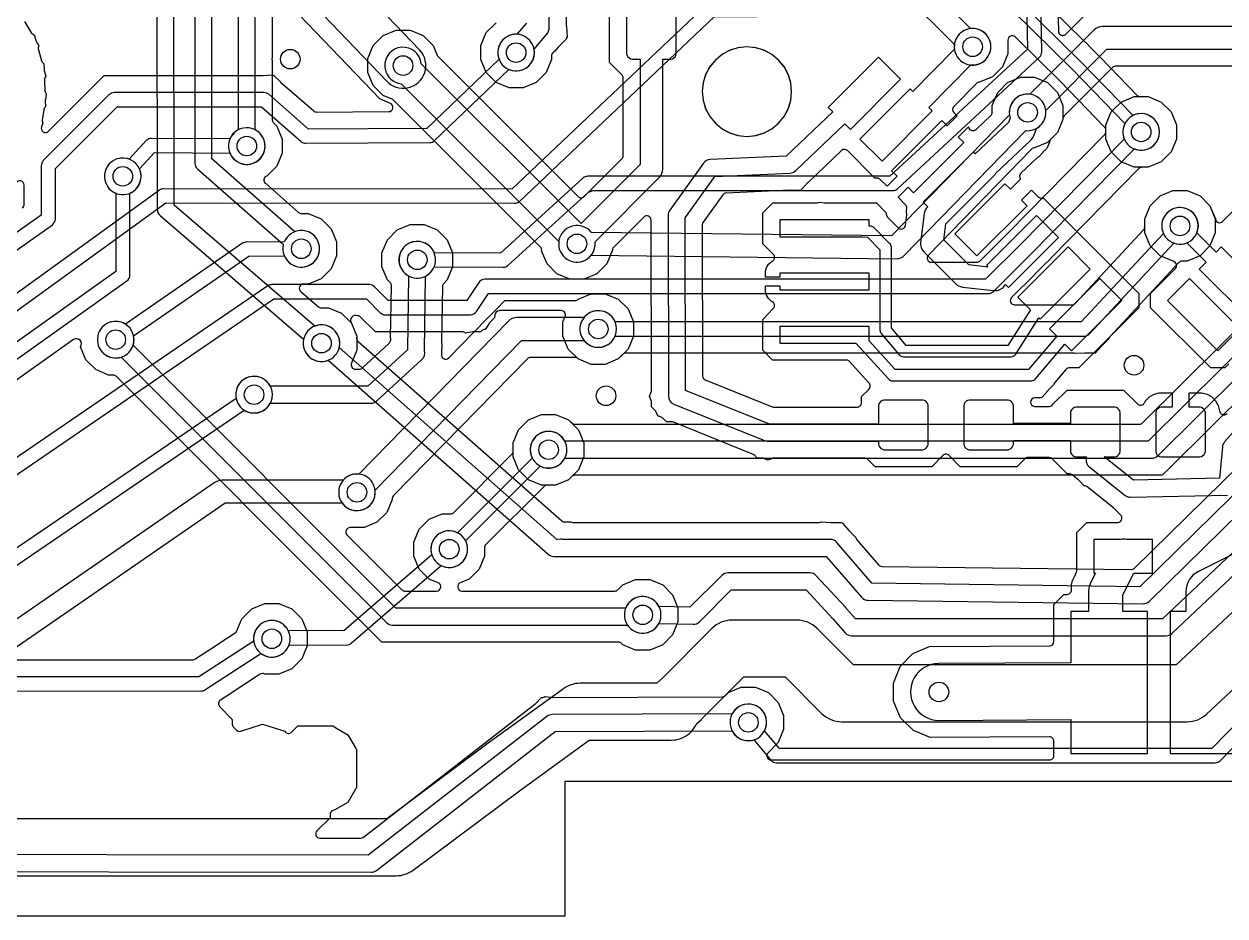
# Model space of a CAD drawing. Header units: millimetres. Extents: x 2.1 to 97.9, y 0.8 to 28.7.
# Drawn here: x 60.84 to 82.34, y 0.8 to 16.76 of the extents above; entities that cross this region are included whole.
import ezdxf

# ---------------------------------------------------------------- set-up
doc = ezdxf.new("R2010")
doc.units = ezdxf.units.MM

msp = doc.modelspace()

# ---------------------------------------------------------------- linework, layer by layer
at = {"layer": '16_copper'}
for points in [[(67.703, 15.615, 0.595812), (67.921, 16.296), (63.793, 20.601, 1), (63.207, 20.039), (67.334, 15.733), (67.371, 15.699), (67.412, 15.67), (67.456, 15.646), (67.503, 15.628), (67.552, 15.615), (67.602, 15.609), (67.653, 15.609)], [(62.675, 13.712, 0.482247), (62.91, 14.168), (63.18, 14.459), (64.527, 14.45, 0.96828), (65.141, 14.68), (65.124, 14.72, 0.64043), (64.529, 14.704), (63.126, 14.713, 0.209939), (63.032, 14.672), (62.724, 14.341), (62.716, 14.344), (62.675, 14.355), (62.632, 14.361), (62.59, 14.361), (62.547, 14.355), (62.506, 14.344), (62.466, 14.328), (62.429, 14.306), (62.395, 14.28), (62.364, 14.25), (62.338, 14.216), (62.317, 14.179), (62.3, 14.139), (62.289, 14.098), (62.284, 14.055), (62.284, 14.012), (62.289, 13.969), (62.3, 13.928), (62.317, 13.888), (62.338, 13.851), (62.364, 13.817), (62.395, 13.787), (62.429, 13.761), (62.466, 13.739), (62.506, 13.723), (62.547, 13.712), (62.59, 13.706), (62.632, 13.706)], [(71.184, 10.981, 0.248986), (71.422, 11.176), (79.82, 11.176, 0.208633), (79.913, 11.217), (81.419, 12.84, 0.947383), (81.676, 13.442), (81.637, 13.458, 0.656111), (81.233, 13.012), (79.764, 11.43), (71.422, 11.43), (71.414, 11.448), (71.393, 11.485), (71.367, 11.519), (71.336, 11.55), (71.302, 11.576), (71.265, 11.597), (71.225, 11.614), (71.184, 11.625), (71.141, 11.63), (71.099, 11.63), (71.056, 11.625), (71.015, 11.614), (70.975, 11.597), (70.938, 11.576), (70.904, 11.55), (70.873, 11.519), (70.847, 11.485), (70.826, 11.448), (70.809, 11.408), (70.798, 11.367), (70.793, 11.324), (70.793, 11.282), (70.798, 11.239), (70.809, 11.198), (70.826, 11.158), (70.847, 11.121), (70.873, 11.087), (70.904, 11.056), (70.938, 11.03), (70.975, 11.009), (71.015, 10.992), (71.056, 10.981), (71.099, 10.976), (71.141, 10.976)], [(62.548, 10.791, 0.417331), (62.805, 11.18), (64.867, 12.605), (65.504, 12.609, 0.961949), (66.116, 12.844), (66.099, 12.883, 0.645062), (65.502, 12.863), (64.826, 12.859, 0.150675), (64.755, 12.836), (62.66, 11.389), (62.629, 11.407), (62.589, 11.423), (62.548, 11.434), (62.505, 11.44), (62.463, 11.44), (62.42, 11.434), (62.379, 11.423), (62.339, 11.407), (62.302, 11.385), (62.268, 11.359), (62.237, 11.329), (62.211, 11.295), (62.19, 11.258), (62.173, 11.218), (62.162, 11.177), (62.157, 11.134), (62.157, 11.091), (62.162, 11.048), (62.173, 11.007), (62.19, 10.967), (62.211, 10.93), (62.237, 10.896), (62.268, 10.866), (62.302, 10.84), (62.339, 10.818), (62.379, 10.802), (62.42, 10.791), (62.463, 10.785), (62.505, 10.785)], [(65.342, 5.441, 0.266916), (65.588, 5.656), (66.615, 5.651, 0.181336), (66.699, 5.682), (68.307, 7.072, 0.937745), (68.635, 7.639), (68.598, 7.66, 0.663726), (68.141, 7.264), (66.569, 5.906), (65.571, 5.91), (65.551, 5.945), (65.525, 5.979), (65.494, 6.01), (65.46, 6.036), (65.423, 6.057), (65.383, 6.074), (65.342, 6.085), (65.299, 6.09), (65.257, 6.09), (65.214, 6.085), (65.173, 6.074), (65.133, 6.057), (65.096, 6.036), (65.062, 6.01), (65.031, 5.979), (65.005, 5.945), (64.984, 5.908), (64.967, 5.868), (64.956, 5.827), (64.951, 5.784), (64.951, 5.742), (64.956, 5.699), (64.967, 5.658), (64.984, 5.618), (65.005, 5.581), (65.031, 5.547), (65.062, 5.516), (65.096, 5.49), (65.133, 5.469), (65.173, 5.452), (65.214, 5.441), (65.257, 5.436), (65.299, 5.436)]]:
    msp.add_lwpolyline(points, format="xyb", close=True, dxfattribs=at)
for points in [[(60.853, 16.802), (60.968, 16.61, 0.130032), (60.996, 16.582), (61.028, 16.564), (61.053, 16.472, 0.06716), (61.061, 16.453), (61.111, 16.37, 0.246819), (61.102, 16.296), (61.156, 16.101, 0.095503), (61.169, 16.075), (61.172, 16.071, 0.082346), (61.198, 16.046), (61.202, 15.942, 0.05775), (61.205, 15.924), (61.233, 15.823, 0.229652), (61.209, 15.759), (61.216, 15.57, 0.07818), (61.221, 15.547), (61.227, 15.535, 0.069051), (61.242, 15.512), (61.225, 15.401, 0.049578), (61.224, 15.386), (61.228, 15.274, 0.212814), (61.196, 15.22), (61.167, 15.042, 0.041216), (61.167, 15.03), (61.167, 15.02, 0.095235), (61.18, 14.984), (61.157, 14.92, 0.798567), (61.283, 14.84), (62.28, 15.837), (65.121, 15.837, 0.016942), (65.126, 15.837), (65.289, 15.848, 0.08157), (65.316, 15.838), (65.431, 15.723, 0.016943), (65.435, 15.719), (66.027, 15.203, 0.182841), (66.077, 15.184), (67.371, 15.191, 0.809519), (67.401, 15.337), (67.212, 15.42), (62.889, 19.93)], [(75.671, 18.212), (77.494, 16.389), (77.492, 16.373), (77.492, 16.33), (77.497, 16.287), (77.509, 16.246), (77.525, 16.206), (77.546, 16.169), (77.573, 16.135), (77.603, 16.105), (77.637, 16.078), (77.674, 16.057), (77.714, 16.041), (77.755, 16.029), (77.798, 16.024), (77.841, 16.024), (77.883, 16.029, 0.960569), (77.781, 16.676), (75.899, 18.559, 0.198912)], [(54.842, 7.386), (63.382, 13.557), (69.621, 13.551, 0.191979), (69.709, 13.586), (73.203, 16.891), (73.946, 16.891, 0.210746), (74.04, 16.932), (74.503, 17.439, 0.943625), (74.758, 18.043), (74.718, 18.059, 0.659053), (74.315, 17.611), (73.89, 17.145), (73.152, 17.145, 0.191718), (73.065, 17.11), (69.571, 13.805), (63.341, 13.811, 0.157983), (63.267, 13.787), (54.727, 7.616)], [(78.778, 17.507), (78.802, 16.31), (76.341, 14.034), (70.93, 14.034, 0.16802), (70.851, 14.006), (70.847, 14.003), (70.844, 14.001), (69.369, 12.662), (68.184, 12.667), (68.176, 12.686), (68.154, 12.724), (68.128, 12.758), (68.098, 12.788), (68.064, 12.814), (68.027, 12.836), (67.987, 12.852), (67.946, 12.863), (67.903, 12.869), (67.86, 12.869), (67.817, 12.863), (67.776, 12.852), (67.736, 12.836), (67.699, 12.814), (67.665, 12.788), (67.635, 12.758), (67.609, 12.724), (67.587, 12.686), (67.571, 12.647), (67.56, 12.605), (67.554, 12.563), (67.554, 12.52), (67.56, 12.477), (67.571, 12.436), (67.587, 12.396), (67.609, 12.359), (67.635, 12.325), (67.665, 12.295), (67.699, 12.268), (67.736, 12.247), (67.776, 12.231), (67.817, 12.219), (67.86, 12.214), (67.903, 12.214), (67.946, 12.219, 0.247892), (68.183, 12.413), (69.418, 12.408, 0.187427), (69.504, 12.441), (70.947, 13.75, 0.143712), (71.012, 13.78), (76.391, 13.78, 0.188809), (76.477, 13.813), (79.017, 16.163, 0.214384), (79.057, 16.259), (79.032, 17.513, 0.955325)], [(79.341, 17.292), (79.355, 16.629), (79.355, 16.627), (79.355, 16.624), (79.357, 16.616), (79.358, 16.607), (79.359, 16.605), (79.36, 16.603), (79.364, 16.595), (79.368, 16.588), (79.369, 16.586), (79.37, 16.584), (79.376, 16.578), (79.382, 16.571), (79.384, 16.57), (79.386, 16.569), (79.393, 16.565), (79.401, 16.56), (79.403, 16.56), (79.405, 16.559), (79.414, 16.557), (79.422, 16.554), (79.424, 16.555), (79.426, 16.554), (79.435, 16.555, 0.18513), (79.485, 16.576), (79.607, 16.698), (79.927, 17.018)], [(49.476, 4.786), (61.351, 13.168, 0.243696), (61.405, 13.272), (61.405, 14.171), (62.511, 15.278), (65.091, 15.278), (65.804, 14.655, 0.182838), (65.888, 14.624), (68.104, 14.637, 0.191982), (68.192, 14.672), (69.52, 15.946, 0.97526), (69.795, 16.541), (69.755, 16.557, 0.635435), (69.344, 16.129), (68.052, 14.89), (65.935, 14.878), (65.222, 15.501, 0.181357), (65.138, 15.532), (62.459, 15.532, 0.198912), (62.369, 15.495), (61.188, 14.314, 0.198912), (61.151, 14.224), (61.151, 13.337), (49.363, 5.017)], [(83.563, 16.713), (80.137, 16.713, 0.198912), (79.993, 16.654), (78.841, 15.502, 0.487957), (78.479, 15.134), (76.369, 12.968), (70.998, 13.027), (70.986, 13.043), (70.955, 13.074), (70.921, 13.1), (70.884, 13.121), (70.844, 13.138), (70.803, 13.149), (70.76, 13.154), (70.718, 13.154), (70.675, 13.149), (70.634, 13.138), (70.594, 13.121), (70.557, 13.1), (70.523, 13.074), (70.492, 13.043), (70.466, 13.009), (70.445, 12.972), (70.428, 12.932), (70.417, 12.891), (70.412, 12.848), (70.412, 12.806), (70.417, 12.763), (70.428, 12.722), (70.445, 12.682), (70.466, 12.645), (70.492, 12.611), (70.523, 12.58), (70.557, 12.554), (70.594, 12.533), (70.634, 12.516), (70.675, 12.505), (70.718, 12.5), (70.76, 12.5), (70.803, 12.505, 0.175271), (70.994, 12.621), (76.452, 12.56, 0.205271), (76.6, 12.622), (78.77, 14.851, 0.479826), (79.129, 15.214), (80.221, 16.307), (83.563, 16.307, 0.960575)], [(83.402, 16.002), (80.379, 16.002, 0.198912), (80.325, 15.98), (79.458, 15.113, 0.193345), (79.436, 15.051), (79.339, 14.818), (79.162, 14.641), (78.929, 14.544, 0.202812), (78.875, 14.521), (77.029, 12.626, 0.663376), (77.084, 12.497), (77.895, 12.497, 0.198912), (77.948, 12.519), (78.465, 13.036, 0.001907), (78.466, 13.036), (80.181, 14.778, 0.196931), (80.203, 14.832), (80.203, 14.953), (80.3, 15.185), (80.477, 15.363), (80.71, 15.459), (80.961, 15.459), (81.194, 15.363), (81.371, 15.185), (81.468, 14.953), (81.468, 14.701), (81.371, 14.469), (81.194, 14.291), (80.961, 14.195), (80.851, 14.195, 0.200895), (80.797, 14.172), (79.225, 12.577, 0.041351), (79.218, 12.567), (79.078, 12.428, 0.001907), (79.078, 12.427), (78.941, 12.288, 0.04595), (78.93, 12.279), (78.516, 11.865, 0.668179), (78.569, 11.735), (79.598, 11.735, 0.208632), (79.654, 11.759), (80.879, 13.079, 0.189229), (80.899, 13.131), (80.899, 13.273), (80.995, 13.506), (81.173, 13.683), (81.405, 13.78), (81.657, 13.78), (81.889, 13.683), (82.067, 13.506), (82.163, 13.273), (82.163, 13.022), (82.067, 12.789), (81.889, 12.611), (81.657, 12.515), (81.567, 12.515, 0.20864), (81.511, 12.491), (80.272, 11.155, 0.092624), (80.256, 11.129), (80.132, 11.004, 0.00934), (80.13, 11.002), (80.01, 10.873, 0.014162), (80.005, 10.871), (79.829, 10.871, 0.009332), (79.826, 10.871), (79.65, 10.865, 0.101719), (79.62, 10.871), (71.614, 10.871, 0.198912), (71.56, 10.849), (71.478, 10.767), (71.246, 10.671), (70.994, 10.671), (70.762, 10.767), (70.584, 10.945), (70.488, 11.177), (70.488, 11.429), (70.529, 11.528, 0.534518), (70.458, 11.633), (69.36, 11.633, 0.033589), (69.35, 11.633), (69.344, 11.631, 0.341504), (69.269, 11.551), (69.267, 11.538, 0.079942), (69.266, 11.505), (69.175, 11.414, 0.049389), (69.165, 11.403), (69.094, 11.296, 0.158933), (69.047, 11.283), (69.037, 11.275, 0.080069), (69.013, 11.252), (68.884, 11.252, 0.049389), (68.869, 11.251), (68.743, 11.226, 0.230358), (68.68, 11.252), (67.131, 11.252), (66.868, 11.516, 0.144304), (66.83, 11.536), (66.823, 11.537), (66.814, 11.538, 0.778355), (66.703, 11.407), (66.799, 11.175, 0.342802), (66.825, 11.079), (70.467, 7.87, 0.191757), (70.52, 7.852), (70.623, 7.855, 0.135114), (70.661, 7.844), (75.073, 7.844, 0.124241), (75.115, 7.857), (75.285, 7.844, 0.018515), (75.291, 7.844), (75.462, 7.844, 0.098263), (75.493, 7.83), (75.605, 7.7, 0.01852), (75.608, 7.696), (75.729, 7.576, 0.147204), (75.747, 7.535), (76.135, 7.085, 0.214866), (76.192, 7.058), (80.656, 7.001), (80.665, 7.002, 0.170333), (80.711, 7.022), (83.859, 10.11, 0.002421)], [(87.81, 15.221), (81.349, 8.82, 0.001174), (81.349, 8.82), (81.214, 8.686), (81.025, 8.687, 0.001179), (81.025, 8.687), (70.699, 8.687, 0.198912), (70.646, 8.664), (70.589, 8.608), (70.357, 8.512), (70.105, 8.512), (69.873, 8.608), (69.695, 8.786), (69.599, 9.018), (69.599, 9.27), (69.695, 9.502), (69.873, 9.68), (70.105, 9.776), (70.357, 9.776), (70.589, 9.68), (70.646, 9.624, 0.198912), (70.699, 9.601), (80.807, 9.601, 0.197692), (80.86, 9.623), (87.166, 15.87, 0.200134)], [(87.507, 15.779), (80.963, 9.296), (70.521, 9.296), (70.504, 9.326), (70.478, 9.36), (70.447, 9.391), (70.413, 9.417), (70.376, 9.438), (70.336, 9.455), (70.295, 9.466), (70.252, 9.471), (70.21, 9.471), (70.167, 9.466), (70.126, 9.455), (70.086, 9.438), (70.049, 9.417), (70.015, 9.391), (69.984, 9.36), (69.958, 9.326), (69.937, 9.289), (69.92, 9.249), (69.909, 9.208), (69.904, 9.165), (69.904, 9.123), (69.909, 9.08), (69.92, 9.039), (69.937, 8.999), (69.958, 8.962), (69.984, 8.928), (70.015, 8.897), (70.049, 8.871), (70.086, 8.85), (70.126, 8.833), (70.167, 8.822), (70.21, 8.817), (70.252, 8.817), (70.295, 8.822, 0.226424), (70.521, 8.992), (81.026, 8.992, 0.197692), (81.133, 9.036), (87.722, 15.563, 0.387541)], [(54.091, 4.175), (65.317, 11.843), (66.972, 11.843), (67.22, 11.594, 0.198912), (67.31, 11.557), (68.834, 11.557, 0.250767), (68.94, 11.614), (69.156, 11.938), (78.105, 11.938, 0.198912), (78.195, 11.975), (78.862, 12.642, 0.001905), (78.862, 12.643), (80.714, 14.523, 0.961403), (80.981, 15.122), (80.941, 15.138, 0.645464), (80.533, 14.701), (78.682, 12.821), (78.052, 12.192), (69.088, 12.192, 0.250767), (68.982, 12.135), (68.766, 11.811), (67.363, 11.811), (67.114, 12.06, 0.198912), (67.024, 12.097), (65.278, 12.097, 0.150943), (65.206, 12.075), (53.98, 4.407)], [(60.813, 13.472, 0.243691), (60.846, 13.535), (60.846, 13.877, 0.769152), (60.703, 13.915)], [(84.074, 9.894), (80.811, 6.694), (76.017, 6.756), (75.387, 7.487, 0.218233), (75.271, 7.539), (70.481, 7.539, 0.065399), (70.441, 7.544), (70.379, 7.541), (66.485, 10.972, 0.956393), (65.856, 11.154), (65.845, 11.113, 0.589897), (66.284, 10.743), (70.224, 7.273, 0.182522), (70.324, 7.235), (75.201, 7.235), (75.831, 6.505, 0.214857), (75.944, 6.452), (80.87, 6.388), (80.876, 6.389, 0.189596), (80.979, 6.432), (84.243, 9.633)], [(55.475, 3.515), (64.782, 9.853, 0.993044), (65.143, 10.401), (65.106, 10.423, 0.623222), (64.639, 10.063), (55.365, 3.747)], [(84.477, 9.191), (81.22, 6.121), (75.723, 6.121), (75.545, 6.324, 0.005717), (75.542, 6.326), (75.022, 6.891, 0.209568), (74.91, 6.941), (73.438, 6.941, 0.198475), (73.33, 6.896), (72.759, 6.327), (72.208, 6.337, 0.996481), (71.621, 6.045), (71.642, 6.008, 0.562773), (72.202, 6.033), (72.819, 6.021, 0.203179), (72.929, 6.066), (73.501, 6.636), (74.843, 6.636), (75.317, 6.121), (75.539, 5.868, 0.215543), (75.654, 5.817), (81.28, 5.817), (81.283, 5.817, 0.185343), (81.385, 5.858), (84.642, 8.928)], [(56.738, 2.881), (64.446, 8.192), (66.535, 8.192, 0.985485), (67.075, 8.564), (67.049, 8.598, 0.452878), (66.555, 8.598), (64.383, 8.598, 0.151991), (64.267, 8.563), (56.559, 3.251)], [(83.594, 7.287), (81.461, 5.296), (75.686, 5.296), (75.035, 5.947, 0.198912), (74.676, 6.096), (73.514, 6.096, 0.198912), (73.155, 5.947), (72.268, 5.06), (72.167, 4.966), (70.794, 4.966, 0.158139), (70.496, 4.87), (69.11, 3.865, 0.003421), (69.105, 3.861), (67.335, 2.54), (25.628, 2.54)], [(25.4, 1.524), (67.503, 1.524, 0.161647), (67.807, 1.625), (69.709, 3.044), (70.959, 3.95), (72.423, 3.95), (72.479, 3.953, 0.053594), (72.589, 3.978), (72.641, 3.999, 0.175073), (72.883, 4.245), (72.966, 4.321, 0.009395), (72.979, 4.335), (73.725, 5.08), (74.466, 5.08), (75.116, 4.429, 0.198912), (75.475, 4.28), (81.661, 4.28, 0.189933), (82.008, 4.417), (84.294, 6.55, 0.008653)], [(83.729, 5.461), (82.103, 3.798), (74.366, 3.798), (74.098, 4.118, 0.944134), (73.533, 4.449), (73.512, 4.412, 0.658649), (73.903, 3.954), (74.21, 3.589, 0.221515), (74.307, 3.544), (82.157, 3.544), (82.163, 3.545, 0.189317), (82.248, 3.582), (83.91, 5.282)]]:
    msp.add_lwpolyline(points, format="xyb", dxfattribs=at)
at = {"layer": '1_copper'}
for points in [[(64.674, 19.114), (64.677, 14.865), (64.648, 14.847), (64.614, 14.821), (64.583, 14.791), (64.557, 14.757), (64.536, 14.72), (64.519, 14.68), (64.508, 14.639), (64.502, 14.596), (64.502, 14.553), (64.508, 14.511), (64.519, 14.469), (64.536, 14.43), (64.557, 14.392), (64.583, 14.358), (64.614, 14.328), (64.648, 14.302), (64.685, 14.28), (64.724, 14.264), (64.766, 14.253), (64.808, 14.247), (64.851, 14.247), (64.894, 14.253, 0.707201), (64.982, 14.865), (64.979, 18.962)], [(65.284, 18.581), (65.286, 16.189, 0.093494), (65.286, 16.068), (65.287, 15.043, 0.198731), (65.309, 14.989), (65.366, 14.933), (65.462, 14.7), (65.462, 14.449), (65.366, 14.217), (65.188, 14.039, 0.57484), (65.163, 13.909), (65.756, 13.389, 0.181936), (65.806, 13.37), (65.931, 13.37), (66.163, 13.274), (66.341, 13.096), (66.437, 12.864), (66.437, 12.612), (66.341, 12.38), (66.163, 12.202), (65.931, 12.106), (65.846, 12.106, 0.695476), (65.796, 11.972), (66.112, 11.7, 0.17961), (66.162, 11.681), (66.293, 11.681), (66.525, 11.585), (66.703, 11.407), (66.799, 11.175), (66.799, 10.923), (66.703, 10.691, 0.534518), (66.773, 10.585), (66.848, 10.585, 0.188199), (66.899, 10.606), (67.374, 11.043, 0.105245), (67.392, 11.069), (67.396, 11.078, 0.191882), (67.402, 11.145), (67.417, 12.079, 0.202995), (67.395, 12.134), (67.346, 12.183), (67.249, 12.415), (67.249, 12.667), (67.346, 12.899), (67.523, 13.077), (67.756, 13.173), (68.007, 13.173), (68.24, 13.077), (68.417, 12.899), (68.514, 12.667), (68.514, 12.415), (68.417, 12.183), (68.354, 12.119, 0.194844), (68.331, 12.067), (68.316, 11.072, 0.086506), (68.321, 11.044), (68.313, 10.857, 0.754194), (68.444, 10.787), (69.13, 11.488, 0.058225), (69.141, 11.503), (69.298, 11.66, 0.002755), (69.299, 11.66), (69.446, 11.811), (69.656, 11.811, 0.002748), (69.657, 11.811), (69.88, 11.813, 0.059258), (69.898, 11.811), (70.702, 11.811, 0.193334), (70.762, 11.839), (70.994, 11.935), (71.246, 11.935), (71.478, 11.839), (71.656, 11.661), (71.752, 11.429), (71.752, 11.177), (71.656, 10.945), (71.478, 10.767), (71.246, 10.671), (70.994, 10.671), (70.762, 10.767, 0.226138), (70.702, 10.795), (69.905, 10.795, 0.20177), (69.851, 10.772), (67.456, 8.324, 0.200961), (67.434, 8.256), (67.338, 8.024), (67.16, 7.846), (66.928, 7.75), (66.677, 7.75, 0.668179), (66.623, 7.62), (67.604, 6.639, 0.198912), (67.658, 6.617), (68.227, 6.617, 0.820685), (68.256, 6.763), (68.095, 6.83), (67.917, 7.008), (67.821, 7.24), (67.821, 7.492), (67.917, 7.724), (68.095, 7.902), (68.327, 7.998), (68.479, 7.998, 0.198912), (68.533, 8.021), (69.576, 9.064, 0.198912), (69.599, 9.118), (69.599, 9.27), (69.695, 9.502), (69.873, 9.68), (70.105, 9.776), (70.357, 9.776), (70.589, 9.68), (70.767, 9.502), (70.863, 9.27), (70.863, 9.018), (70.767, 8.786), (70.589, 8.608), (70.357, 8.512), (70.205, 8.512, 0.198912), (70.151, 8.489), (69.108, 7.446, 0.198912), (69.085, 7.392), (69.085, 7.24), (68.989, 7.008), (68.811, 6.83), (68.65, 6.763, 0.820685), (68.679, 6.617), (71.416, 6.617, 0.198912), (71.47, 6.639), (71.557, 6.726), (71.789, 6.822), (72.041, 6.822), (72.273, 6.726), (72.451, 6.548), (72.547, 6.316), (72.547, 6.064), (72.451, 5.832), (72.273, 5.654), (72.041, 5.558), (71.789, 5.558), (71.557, 5.654, 0.317907), (71.477, 5.702), (67.248, 5.702), (66.957, 5.992), (66.957, 5.992), (62.492, 10.458, 0.198912), (62.438, 10.48), (62.358, 10.48), (62.126, 10.577), (61.948, 10.754), (61.852, 10.987, 0.881645), (61.731, 11.113), (53.869, 5.525, 0.730454)], [(69.837, 16.776), (69.664, 16.574), (69.629, 16.574), (69.586, 16.568), (69.545, 16.557), (69.505, 16.541), (69.468, 16.519), (69.434, 16.493), (69.403, 16.463), (69.377, 16.429), (69.356, 16.392), (69.339, 16.352), (69.328, 16.31), (69.323, 16.268), (69.323, 16.225), (69.328, 16.182), (69.339, 16.141), (69.356, 16.101), (69.377, 16.064), (69.403, 16.03), (69.434, 16), (69.468, 15.974), (69.505, 15.952), (69.545, 15.936), (69.586, 15.925), (69.629, 15.919), (69.671, 15.919), (69.714, 15.925, 0.413048), (69.972, 16.309), (70.195, 16.568, 0.179478), (70.244, 16.701), (70.244, 18.415)], [(63.9, 18.056), (63.9, 14.275, 0.216003), (63.952, 14.16), (65.487, 12.815), (65.483, 12.802), (65.478, 12.76), (65.478, 12.717), (65.483, 12.674), (65.494, 12.633), (65.511, 12.593), (65.532, 12.556), (65.558, 12.522), (65.589, 12.491), (65.623, 12.465), (65.66, 12.444), (65.7, 12.427), (65.741, 12.416), (65.784, 12.411), (65.827, 12.411), (65.869, 12.416, 1), (65.741, 13.06), (65.7, 13.049), (65.688, 13.044), (64.205, 14.344), (64.205, 18.142, 0.262141)], [(70.548, 18.081), (70.548, 16.722, 0.018762), (70.549, 16.717), (70.563, 16.528, 0.109669), (70.549, 16.491), (70.415, 16.357, 0.062689), (70.403, 16.342), (70.337, 16.266, 0.348885), (70.282, 16.174), (70.282, 16.121), (70.186, 15.888), (70.008, 15.711), (69.776, 15.614), (69.524, 15.614), (69.292, 15.711), (69.114, 15.888), (69.018, 16.121), (69.018, 16.372), (69.114, 16.605), (69.292, 16.782)], [(77.494, 18.025), (79.601, 15.949), (80.545, 14.98), (80.541, 14.972), (80.525, 14.933), (80.514, 14.891), (80.508, 14.849), (80.508, 14.806), (80.514, 14.763), (80.525, 14.722), (80.541, 14.682), (80.563, 14.645), (80.589, 14.611), (80.619, 14.581), (80.653, 14.554), (80.69, 14.533), (80.73, 14.517), (80.771, 14.505), (80.814, 14.5), (80.857, 14.5), (80.9, 14.505, 1), (80.771, 15.149), (80.73, 15.138), (80.691, 15.122), (79.746, 16.092, 0.005263), (79.745, 16.093), (77.64, 18.166)], [(63.221, 17.441), (63.227, 13.449, 0.217947), (63.28, 13.334), (65.848, 11.123), (65.845, 11.113), (65.84, 11.07), (65.84, 11.028), (65.845, 10.985), (65.856, 10.944), (65.873, 10.904), (65.894, 10.867), (65.92, 10.833), (65.951, 10.802), (65.985, 10.776), (66.022, 10.755), (66.062, 10.738), (66.103, 10.727), (66.146, 10.722), (66.188, 10.722), (66.231, 10.727, 1), (66.103, 11.371), (66.062, 11.36), (66.047, 11.354), (63.532, 13.519), (63.525, 17.526, 0.25868)], [(53.913, 5.386), (63.857, 5.385, 0.212807), (63.916, 5.408), (64.268, 5.637), (64.268, 5.637), (64.268, 5.637), (64.385, 5.713), (64.385, 5.713), (64.385, 5.713), (64.622, 5.867, 0.151582), (64.651, 5.902), (64.742, 6.121), (64.92, 6.299), (65.152, 6.395), (65.404, 6.395), (65.636, 6.299), (65.814, 6.121), (65.91, 5.889), (65.91, 5.637), (65.814, 5.405), (65.636, 5.227), (65.404, 5.131), (65.152, 5.131, 0.288019), (65.071, 5.129), (64.994, 5.079), (64.994, 5.079), (64.994, 5.079), (64.877, 5.003), (64.877, 5.003), (64.877, 5.003), (64.76, 4.927), (64.76, 4.927), (64.76, 4.927), (64.643, 4.85), (64.643, 4.85), (64.643, 4.85), (64.525, 4.774), (64.525, 4.774), (64.525, 4.774), (64.357, 4.665, 0.47685), (64.345, 4.547), (64.571, 4.321), (64.571, 4.234, 0.198905), (64.593, 4.18), (64.645, 4.128, 0.282035), (64.723, 4.11), (65.114, 4.237), (65.512, 4.108, 0.500473), (65.633, 4.091), (65.746, 4.204), (66.379, 4.204, 0.107348), (66.404, 4.183), (66.639, 4.047), (66.774, 3.813, 0.081017), (66.795, 3.788), (66.795, 3.096, 0.107348), (66.774, 3.071), (66.639, 2.836), (66.404, 2.701, 0.435012), (66.321, 2.603), (66.321, 2.562), (66.085, 2.327, 0.667704), (66.139, 2.197), (66.873, 2.196, 0.166993), (66.92, 2.212), (69.987, 4.594, 0.032121), (69.994, 4.601), (70.103, 4.711, 0.048645), (70.118, 4.711), (70.125, 4.713, 0.108608), (70.164, 4.732), (70.317, 4.712, 0.032132), (70.327, 4.712), (73.336, 4.723, 0.197975), (73.39, 4.745), (73.448, 4.803), (73.68, 4.899), (73.932, 4.899), (74.164, 4.803), (74.342, 4.625), (74.438, 4.393), (74.438, 4.141), (74.342, 3.909), (74.158, 3.725, 0.668179), (74.212, 3.595), (79.197, 3.595, 0.414214), (79.273, 3.671), (79.273, 3.933, 0.415776), (79.197, 4.009), (77.059, 3.997), (76.759, 4.12), (76.529, 4.347), (76.404, 4.645), (76.402, 4.968), (76.524, 5.268), (76.752, 5.498), (77.05, 5.623), (79.198, 5.634, 0.412653), (79.273, 5.711), (79.273, 6.377), (79.452, 6.556), (79.513, 6.556, 0.419128), (79.591, 6.652), (79.591, 6.746, 0.140724), (79.603, 6.794), (79.645, 6.878, 0.0201), (79.648, 6.883), (79.679, 6.959, 0.098488), (79.685, 6.989), (79.685, 7.665), (79.864, 7.844), (80.392, 7.844, 0.77794), (80.468, 7.982), (80.346, 8.099, 0.022171), (80.341, 8.103), (79.868, 8.482, 0.025112), (79.861, 8.486), (79.855, 8.489, 0.106353), (79.815, 8.499), (79.706, 8.611, 0.030797), (79.699, 8.617), (79.601, 8.696, 0.170305), (79.553, 8.712), (79.511, 8.712), (79.256, 8.967, 0.264655), (79.191, 9.004), (78.807, 9.004, 0.198912), (78.753, 8.982), (78.611, 8.839), (77.599, 8.839), (77.397, 9.042, 0.414214), (77.289, 9.042), (77.087, 8.839), (76.075, 8.839), (75.943, 8.972, 0.198912), (75.889, 8.994), (74.264, 8.994, 0.101342), (74.234, 8.988), (74.16, 8.956), (74.08, 8.988, 0.095637), (74.052, 8.994), (73.966, 8.994), (73.909, 9.051, 0.101347), (73.883, 9.067), (72.456, 9.64, 0.096134), (72.427, 9.645), (72.341, 9.645), (72.284, 9.702, 0.100849), (72.259, 9.719), (72.184, 9.749), (72.15, 9.828, 0.09614), (72.134, 9.852), (72.073, 9.913), (72.073, 9.993, 0.100844), (72.067, 10.023), (72.035, 10.097), (72.067, 10.177, 0.096134), (72.072, 10.205), (72.066, 13.252, 0.667467), (71.936, 13.306), (71.394, 12.763, 0.193345), (71.371, 12.701), (71.275, 12.469), (71.097, 12.291), (70.865, 12.195), (70.613, 12.195), (70.381, 12.291), (70.203, 12.469), (70.107, 12.701, 0.240956), (70.084, 12.767), (67.457, 15.395, 0.098495), (67.433, 15.411), (67.269, 15.479), (67.092, 15.657), (66.995, 15.889), (66.995, 16.14), (67.092, 16.373), (67.269, 16.551), (67.502, 16.647), (67.753, 16.647), (67.986, 16.551), (68.163, 16.373), (68.231, 16.21, 0.098495), (68.248, 16.185), (70.759, 13.673, 0.414214), (70.867, 13.673), (71.542, 14.349, 0.198912), (71.565, 14.402), (71.565, 15.795, 0.198912), (71.542, 15.849), (71.323, 16.068), (71.323, 17.079)], [(79.143, 17.114), (79.82, 16.447, 0.072828), (79.839, 16.433), (79.961, 16.308, 0.005263), (79.962, 16.307), (80.087, 16.184, 0.075627), (80.1, 16.166), (80.765, 15.482, 0.202419), (80.819, 15.459), (80.961, 15.459), (81.194, 15.363), (81.371, 15.185), (81.468, 14.953), (81.468, 14.701), (81.371, 14.469), (81.194, 14.291), (80.961, 14.195), (80.71, 14.195), (80.477, 14.291), (80.3, 14.469), (80.203, 14.701), (80.203, 14.863, 0.19541), (80.182, 14.916), (79.386, 15.734, 0.005263), (79.385, 15.735), (78.581, 16.527, 0.665445), (78.451, 16.472), (78.451, 16.225), (78.355, 15.993), (78.177, 15.815), (77.945, 15.719, 0.207762), (77.889, 15.696), (77.483, 15.282, 0.411142), (77.484, 15.175), (77.545, 15.114), (77.365, 14.934), (77.267, 15.033), (76.369, 14.135), (76.467, 14.036), (76.288, 13.857), (76.166, 13.979, 0.198912), (76.112, 14.001), (76.072, 14.001), (75.579, 14.494, 0.407113), (75.473, 14.495), (74.874, 13.925, 0.01726), (74.87, 13.921), (74.754, 13.794, 0.091306), (74.725, 13.781), (74.553, 13.786, 0.017261), (74.547, 13.785), (73.405, 13.734, 0.229465), (73.347, 13.703), (72.995, 13.214, 0.157741), (72.981, 13.17), (72.986, 10.464, 0.305899), (73.034, 10.393), (74.23, 9.914, 0.095637), (74.258, 9.908), (75.755, 9.908, 0.414214), (75.832, 9.984), (75.832, 10.094), (75.962, 10.224, 0.430851), (75.964, 10.342), (75.619, 10.721, 0.210875), (75.562, 10.745), (74.241, 10.745), (74.063, 10.924), (74.063, 11.476), (74.253, 11.667, 0.328828), (74.267, 11.756), (74.263, 11.761, 0.176995), (74.213, 11.801), (74.165, 11.848), (74.132, 11.906), (74.115, 11.971), (74.115, 12.078), (74.369, 12.078), (74.369, 12.004), (75.969, 12.004), (75.969, 12.304), (74.369, 12.304), (74.369, 12.23), (74.115, 12.23), (74.115, 12.338), (74.132, 12.402), (74.165, 12.46), (74.213, 12.507, 0.6072), (74.253, 12.641), (74.066, 12.828), (74.066, 13.38), (74.244, 13.559), (75.041, 13.559, 0.123395), (75.085, 13.573), (75.163, 13.56, 0.041481), (75.176, 13.559), (76.097, 13.559), (76.275, 13.38, 0.275029), (76.298, 13.304), (76.489, 13.113, 0.624118), (76.618, 13.157), (76.642, 13.344, 0.032328), (76.642, 13.358), (76.639, 13.407, 0.049625), (76.635, 13.423), (76.634, 13.428, 0.360446), (76.607, 13.537), (76.485, 13.659), (76.665, 13.839), (76.764, 13.74), (77.662, 14.638), (77.563, 14.737), (77.743, 14.917, 0.598035), (77.887, 14.877), (78.147, 15.122, 0.20668), (78.171, 15.178), (78.171, 15.302), (78.268, 15.535), (78.445, 15.712), (78.678, 15.809), (78.929, 15.809), (79.162, 15.712), (79.339, 15.535), (79.436, 15.302), (79.436, 15.051), (79.339, 14.818), (79.23, 14.709, 0.021911), (79.225, 14.704), (79.221, 14.697, 0.19419), (79.191, 14.635), (79.156, 14.545, 0.084498), (79.141, 14.523), (79.071, 14.457, 0.012065), (79.068, 14.454), (79.002, 14.385, 0.088622), (78.979, 14.371), (78.681, 14.089, 0.408329), (78.677, 13.983), (78.497, 13.803), (78.398, 13.902), (77.5, 13.004), (77.895, 12.609), (78.793, 13.507), (78.694, 13.606), (78.874, 13.785), (78.996, 13.663, 0.198912), (79.05, 13.641), (79.09, 13.641), (80.795, 11.936), (80.795, 11.683), (79.718, 10.607), (79.546, 10.607, 0.219905), (79.488, 10.58), (79.292, 10.349, 0.122469), (79.274, 10.31), (79.168, 10.204, 0.020113), (79.164, 10.199), (79.067, 10.085, 0.095374), (79.036, 10.071), (78.93, 10.071, 0.96492), (78.925, 9.919), (78.93, 9.919), (79.191, 9.919, 0.254294), (79.256, 9.956), (79.511, 10.211), (80.522, 10.211), (80.771, 9.962, 0.435396), (80.882, 9.966), (80.886, 9.97, 0.148504), (80.915, 10.019), (80.983, 10.087), (81.066, 10.135), (81.159, 10.16), (81.388, 10.16), (81.388, 9.906), (81.192, 9.906), (81.164, 9.898), (81.139, 9.884), (81.118, 9.863), (81.103, 9.838), (81.096, 9.81), (81.096, 9.113), (81.103, 9.085), (81.118, 9.06), (81.139, 9.039), (81.164, 9.025), (81.192, 9.017), (81.888, 9.017), (81.917, 9.025), (81.942, 9.039), (81.963, 9.06), (81.977, 9.085), (81.985, 9.113), (81.985, 9.81), (81.977, 9.838), (81.963, 9.863), (81.942, 9.884), (81.917, 9.898), (81.888, 9.906), (81.693, 9.906), (81.693, 10.16), (81.922, 10.16), (82.015, 10.135), (82.098, 10.087), (82.166, 10.019), (82.214, 9.936), (82.239, 9.841, 0.673628), (82.372, 9.794)], [(71.628, 16.922), (71.628, 16.225), (71.636, 16.197), (71.65, 16.172), (71.671, 16.151), (71.696, 16.137), (71.724, 16.129), (71.869, 16.129), (71.869, 14.245), (70.813, 13.188), (67.953, 16.048, 0.981845), (67.3, 15.993), (67.306, 15.951, 0.329269), (67.594, 15.689), (70.414, 12.869), (70.412, 12.848), (70.412, 12.806), (70.417, 12.763), (70.428, 12.722), (70.445, 12.682), (70.466, 12.645), (70.492, 12.611), (70.523, 12.58), (70.557, 12.554), (70.594, 12.533), (70.634, 12.516), (70.675, 12.505), (70.718, 12.5), (70.76, 12.5), (70.803, 12.505, 0.390846), (71.064, 12.865), (72.216, 14.017, 0.198912), (72.276, 14.161), (72.276, 16.129), (72.421, 16.129), (72.449, 16.137), (72.474, 16.151), (72.495, 16.172), (72.509, 16.197), (72.517, 16.225), (72.517, 16.922)], [(82.405, 10.68), (82.332, 10.607), (82.08, 10.607), (81.003, 11.683), (81.003, 11.936), (81.452, 12.385, 0.562111), (81.408, 12.514), (81.173, 12.611), (80.995, 12.789), (80.899, 13.022), (80.899, 13.273), (80.995, 13.506), (81.173, 13.683), (81.405, 13.78), (81.657, 13.78), (81.889, 13.683), (82.067, 13.506), (82.164, 13.271, 0.622993), (82.293, 13.226), (82.678, 13.611)], [(83.082, 10.139), (82.328, 9.283, 0.159307), (82.29, 9.196), (82.239, 8.633), (80.697, 8.599), (80.175, 9.017), (80.364, 9.017), (80.393, 9.025), (80.418, 9.039), (80.439, 9.06), (80.453, 9.085), (80.461, 9.113), (80.461, 9.81), (80.453, 9.838), (80.439, 9.863), (80.418, 9.884), (80.393, 9.898), (80.364, 9.906), (79.668, 9.906), (79.64, 9.898), (79.615, 9.884), (79.594, 9.863), (79.579, 9.838), (79.572, 9.81), (79.572, 9.614), (78.55, 9.614), (78.55, 9.937), (78.542, 9.965), (78.527, 9.99), (78.507, 10.011), (78.481, 10.025), (78.453, 10.033), (77.757, 10.033), (77.729, 10.025), (77.703, 10.011), (77.683, 9.99), (77.668, 9.965), (77.66, 9.937), (77.66, 9.24), (77.668, 9.212), (77.683, 9.187), (77.703, 9.166), (77.729, 9.152), (77.757, 9.144), (78.453, 9.144), (78.481, 9.152), (78.507, 9.166), (78.527, 9.187), (78.542, 9.212), (78.55, 9.24), (78.55, 9.309), (79.572, 9.309), (79.572, 9.113), (79.579, 9.085), (79.594, 9.06), (79.615, 9.039), (79.64, 9.025), (79.668, 9.017), (79.858, 9.017, 0.334909), (79.915, 8.834), (80.55, 8.326), (80.562, 8.319), (80.574, 8.311), (80.575, 8.31), (80.576, 8.31), (80.589, 8.305), (80.602, 8.299), (80.603, 8.299), (80.604, 8.299), (80.619, 8.296), (80.633, 8.294), (80.634, 8.294), (80.635, 8.293), (80.636, 8.293), (80.648, 8.293), (82.382, 8.331, 0.381595)], [(82.79, 7.431), (81.861, 6.968, 0.284333), (81.636, 6.604), (81.636, 6.251), (81.356, 6.251), (81.356, 3.711), (82.728, 3.711)], [(38.861, 1.623), (67.056, 1.586, 0.166993), (67.15, 1.618), (70.347, 4.102), (73.517, 4.114, 0.985448), (74.1, 4.412), (74.079, 4.449, 0.570065), (73.515, 4.419), (70.294, 4.407, 0.165729), (70.201, 4.375), (67.004, 1.891), (38.918, 1.927)]]:
    msp.add_lwpolyline(points, format="xyb", dxfattribs=at)
for points in [[(77.096, 15.204), (77.037, 15.262), (77.785, 16.026, 0.955613), (77.883, 16.673), (77.841, 16.679, 0.47157), (77.494, 16.31), (76.75, 15.55), (76.701, 15.599), (75.803, 14.701), (76.198, 14.306)], [(76.957, 9.152), (76.983, 9.166), (77.003, 9.187), (77.018, 9.212), (77.026, 9.24), (77.026, 9.937), (77.018, 9.965), (77.003, 9.99), (76.983, 10.011), (76.957, 10.025), (76.929, 10.033), (76.233, 10.033), (76.205, 10.025), (76.179, 10.011), (76.159, 9.99), (76.144, 9.965), (76.136, 9.937), (76.136, 9.603), (74.184, 9.603), (72.682, 10.206), (72.676, 13.292), (73.207, 14.031), (74.552, 14.091, 0.181029), (74.65, 14.133), (75.532, 14.972), (75.632, 14.871), (76.53, 15.77), (76.135, 16.165), (75.237, 15.267), (75.316, 15.188), (74.481, 14.393), (73.12, 14.332, 0.229467), (73.003, 14.269), (72.4, 13.43, 0.157734), (72.371, 13.341), (72.377, 10.103, 0.305893), (72.473, 9.961), (74.098, 9.31, 0.095642), (74.155, 9.299), (76.136, 9.299), (76.136, 9.24), (76.144, 9.212), (76.159, 9.187), (76.179, 9.166), (76.205, 9.152), (76.233, 9.144), (76.929, 9.144)], [(78.231, 11.99, 0.263652), (78.407, 12.097), (78.461, 12.043), (79.359, 12.941), (78.964, 13.336), (78.066, 12.438), (78.093, 12.41), (77.754, 12.449), (77.303, 12.9), (77.338, 13.183), (78.227, 14.072), (78.223, 14.077), (78.851, 14.668, 0.110682), (78.913, 14.76), (78.964, 14.891, 0.972629), (78.658, 15.471), (78.621, 15.449, 0.334631), (78.491, 15.077), (78.461, 14.999), (77.864, 14.436), (77.832, 14.468), (76.934, 13.57), (77.016, 13.488, 0.181313), (76.951, 13.36), (76.887, 12.852, 0.231442), (76.945, 12.683), (77.517, 12.112, 0.169415), (77.637, 12.054), (78.191, 11.99), (78.195, 11.99), (78.199, 11.989), (78.213, 11.99), (78.227, 11.989)], [(53.222, 5.462, 0.137903), (53.287, 5.484), (62.685, 12.165, 0.242823), (62.738, 12.268), (62.738, 13.732, 0.965066), (62.506, 14.344), (62.466, 14.328, 0.642766), (62.484, 13.732), (62.484, 12.334), (53.172, 5.715), (42.739, 5.715), (40.134, 7.284, 0.136386), (40.069, 7.303), (33.337, 7.303, 0.879449), (33.305, 7.053), (33.337, 7.049), (40.033, 7.049), (42.638, 5.479, 0.136386), (42.704, 5.461), (53.213, 5.461)], [(83.167, 11.873), (82.269, 12.771), (82.178, 12.68), (81.834, 13.024, 0.965066), (81.237, 13.293), (81.22, 13.253, 0.642766), (81.655, 12.844), (81.999, 12.5), (81.874, 12.375), (82.772, 11.477)], [(78.511, 10.807, 0.243863), (78.592, 10.854), (79.003, 11.501), (79.026, 11.477), (79.924, 12.375), (79.529, 12.771), (78.631, 11.873), (78.856, 11.648), (78.451, 11.01), (76.629, 11.01), (76.365, 11.326), (76.365, 12.764, 0.198912), (76.335, 12.835), (76.058, 13.113, 0.238078), (75.971, 13.145), (75.971, 13.254), (74.371, 13.254), (74.371, 12.954), (75.847, 12.954), (75.94, 12.944), (76.162, 12.721), (76.162, 11.289, 0.175456), (76.185, 11.224), (76.503, 10.843, 0.222581), (76.581, 10.807), (78.507, 10.807)], [(65.025, 9.806, 0.226424), (65.251, 9.976), (67.056, 9.976, 0.188199), (67.159, 10.016), (67.959, 10.753, 0.303481), (68.008, 10.921), (68.029, 12.249, 0.995246), (67.736, 12.836), (67.699, 12.814, 0.563575), (67.725, 12.254), (67.704, 10.932), (66.997, 10.281), (65.251, 10.281), (65.233, 10.311), (65.207, 10.345), (65.177, 10.375), (65.143, 10.401), (65.106, 10.423), (65.066, 10.439), (65.025, 10.45), (64.982, 10.456), (64.939, 10.456), (64.896, 10.45), (64.855, 10.439), (64.815, 10.423), (64.778, 10.401), (64.744, 10.375), (64.714, 10.345), (64.688, 10.311), (64.666, 10.273), (64.65, 10.234), (64.639, 10.192), (64.633, 10.15), (64.633, 10.107), (64.639, 10.064), (64.65, 10.023), (64.666, 9.983), (64.688, 9.946), (64.714, 9.912), (64.744, 9.882), (64.778, 9.855), (64.815, 9.834), (64.855, 9.818), (64.896, 9.806), (64.939, 9.801), (64.982, 9.801)], [(78.877, 10.377, 0.193003), (78.944, 10.412), (79.472, 11.032), (79.592, 10.912), (80.49, 11.81), (80.095, 12.205), (79.197, 11.307), (79.328, 11.176), (78.82, 10.579), (76.435, 10.579), (75.968, 11.092), (75.968, 11.35), (74.368, 11.35), (74.368, 11.05), (75.731, 11.05), (76.315, 10.409, 0.210871), (76.391, 10.376), (78.867, 10.376)], [(66.866, 8.06, 0.393995), (67.127, 8.423), (69.745, 11.1), (70.863, 11.1, 0.960575), (71.393, 11.485), (71.367, 11.519, 0.46839), (70.863, 11.506), (69.66, 11.506, 0.201768), (69.514, 11.445), (66.836, 8.708), (66.823, 8.709), (66.781, 8.709), (66.738, 8.704), (66.697, 8.693), (66.657, 8.676), (66.62, 8.655), (66.586, 8.629), (66.555, 8.598), (66.529, 8.564), (66.508, 8.527), (66.491, 8.487), (66.48, 8.446), (66.475, 8.403), (66.475, 8.361), (66.48, 8.318), (66.491, 8.277), (66.508, 8.237), (66.529, 8.2), (66.555, 8.166), (66.586, 8.135), (66.62, 8.109), (66.657, 8.088), (66.697, 8.071), (66.738, 8.06), (66.781, 8.055), (66.823, 8.055)], [(71.979, 5.868, 1), (71.851, 6.512), (71.809, 6.501, 0.219074), (71.611, 6.312), (67.5, 6.312), (62.797, 11.015, 0.987272), (62.173, 11.218), (62.162, 11.177, 0.568843), (62.581, 10.8), (67.329, 6.052, 0.198912), (67.437, 6.007), (71.643, 6.007), (71.668, 5.974), (71.698, 5.944), (71.733, 5.917), (71.77, 5.896), (71.809, 5.879), (71.851, 5.868), (71.893, 5.863), (71.936, 5.863)], [(68.517, 7.044, 0.496937), (68.745, 7.515), (70.082, 8.852, 0.942335), (70.413, 9.417), (70.376, 9.438, 0.721209), (69.939, 8.995), (68.602, 7.658), (68.598, 7.66), (68.558, 7.677), (68.517, 7.688), (68.474, 7.693), (68.432, 7.693), (68.389, 7.688), (68.348, 7.677), (68.308, 7.66), (68.271, 7.639), (68.237, 7.613), (68.206, 7.582), (68.18, 7.548), (68.159, 7.511), (68.142, 7.471), (68.131, 7.43), (68.126, 7.387), (68.126, 7.345), (68.131, 7.302), (68.142, 7.261), (68.159, 7.221), (68.18, 7.184), (68.206, 7.15), (68.237, 7.119), (68.271, 7.093), (68.308, 7.072), (68.348, 7.055), (68.389, 7.044), (68.432, 7.039), (68.474, 7.039)], [(80.95, 6.251), (80.505, 6.251), (80.505, 6.551), (80.704, 6.939), (81.04, 6.939), (81.04, 7.539), (80.568, 7.539, 0.084799), (80.466, 7.539), (79.99, 7.539), (79.99, 6.939), (80.019, 6.939), (79.929, 6.763, 0.118815), (79.896, 6.625), (79.896, 6.251), (79.578, 6.251), (79.578, 5.332), (77.213, 5.319, 1), (77.219, 4.303), (79.578, 4.316), (79.578, 3.711), (80.95, 3.711)], [(64.014, 4.827, 0.132588), (64.077, 4.847), (65.083, 5.5, 0.960232), (65.494, 6.01), (65.46, 6.036, 0.646058), (64.954, 5.719), (63.97, 5.08), (43.561, 5.083, 0.000529), (43.561, 5.083), (41.951, 5.08), (40.832, 5.894, 0.952827), (40.202, 6.074), (40.191, 6.033, 0.651914), (40.682, 5.689), (41.835, 4.85, 0.15901), (41.91, 4.826), (43.285, 4.829), (43.309, 4.826), (43.562, 4.829), (64.008, 4.826)]]:
    msp.add_lwpolyline(points, format="xyb", close=True, dxfattribs=at)
msp.add_lwpolyline([(82.601, 11.307), (81.703, 12.205), (81.308, 11.81), (82.206, 10.912)], close=True, dxfattribs=at)
at = {"layer": 'drills_via_1_16'}
for centre in [(69.65, 16.246), (77.819, 16.351), (65.608, 16.129), (67.627, 16.015), (78.803, 15.177), (80.836, 14.827), (64.83, 14.575), (62.611, 14.034), (81.531, 13.147), (65.805, 12.738), (70.739, 12.827), (67.882, 12.541), (71.12, 11.303), (62.484, 11.113), (66.167, 11.049), (80.709, 10.655), (64.96, 10.128), (71.26, 10.109), (70.231, 9.144), (66.802, 8.382), (68.453, 7.366), (71.915, 6.19), (65.278, 5.763), (77.216, 4.811), (73.806, 4.267)]:
    msp.add_circle(centre, 0.175, dxfattribs=at)
at = {"layer": 'holes'}
for points in [[(72.981, 15.549), (72.998, 15.388), (73.044, 15.237), (73.118, 15.102), (73.216, 14.983), (73.334, 14.885), (73.47, 14.812), (73.62, 14.765), (73.781, 14.749), (73.943, 14.765), (74.093, 14.812), (74.229, 14.885), (74.347, 14.983), (74.445, 15.102), (74.519, 15.237), (74.565, 15.388), (74.581, 15.549), (74.565, 15.71), (74.519, 15.86), (74.445, 15.996), (74.347, 16.114), (74.229, 16.212), (74.093, 16.286), (73.943, 16.332), (73.781, 16.349), (73.62, 16.332), (73.47, 16.286), (73.334, 16.212), (73.216, 16.114), (73.118, 15.996), (73.044, 15.86), (72.998, 15.71), (72.981, 15.549)], [(72.981, 15.549), (72.998, 15.388), (73.044, 15.237), (73.118, 15.102), (73.216, 14.983), (73.334, 14.885), (73.47, 14.812), (73.62, 14.765), (73.781, 14.749), (73.943, 14.765), (74.093, 14.812), (74.229, 14.885), (74.347, 14.983), (74.445, 15.102), (74.519, 15.237), (74.565, 15.388), (74.581, 15.549), (74.565, 15.71), (74.519, 15.86), (74.445, 15.996), (74.347, 16.114), (74.229, 16.212), (74.093, 16.286), (73.943, 16.332), (73.781, 16.349), (73.625, 16.333), (73.475, 16.288), (73.337, 16.214), (73.216, 16.114), (73.116, 15.993), (73.042, 15.855), (72.997, 15.705), (72.981, 15.549)], [(72.981, 15.549), (72.998, 15.388), (73.044, 15.237), (73.118, 15.102), (73.216, 14.983), (73.334, 14.885), (73.47, 14.812), (73.62, 14.765), (73.781, 14.749), (73.943, 14.765), (74.093, 14.812), (74.229, 14.885), (74.347, 14.983), (74.445, 15.102), (74.519, 15.237), (74.565, 15.388), (74.581, 15.549), (74.566, 15.705), (74.52, 15.855), (74.447, 15.993), (74.347, 16.114), (74.226, 16.214), (74.088, 16.288), (73.937, 16.333), (73.781, 16.349), (73.62, 16.332), (73.47, 16.286), (73.334, 16.212), (73.216, 16.114), (73.118, 15.996), (73.044, 15.86), (72.998, 15.71), (72.981, 15.549)], [(72.981, 15.549), (72.998, 15.388), (73.044, 15.237), (73.118, 15.102), (73.216, 14.983), (73.334, 14.885), (73.47, 14.812), (73.62, 14.765), (73.781, 14.749), (73.943, 14.765), (74.093, 14.812), (74.229, 14.885), (74.347, 14.983), (74.445, 15.102), (74.519, 15.237), (74.565, 15.388), (74.581, 15.549), (74.566, 15.705), (74.52, 15.855), (74.447, 15.993), (74.347, 16.114), (74.226, 16.214), (74.088, 16.288), (73.937, 16.333), (73.781, 16.349), (73.625, 16.333), (73.475, 16.288), (73.337, 16.214), (73.216, 16.114), (73.116, 15.993), (73.042, 15.855), (72.997, 15.705), (72.981, 15.549)], [(72.981, 15.549), (72.998, 15.388), (73.044, 15.237), (73.118, 15.102), (73.216, 14.983), (73.334, 14.885), (73.47, 14.812), (73.62, 14.765), (73.781, 14.749), (73.937, 14.764), (74.088, 14.81), (74.226, 14.884), (74.347, 14.983), (74.447, 15.104), (74.52, 15.243), (74.566, 15.393), (74.581, 15.549), (74.565, 15.71), (74.519, 15.86), (74.445, 15.996), (74.347, 16.114), (74.229, 16.212), (74.093, 16.286), (73.943, 16.332), (73.781, 16.349), (73.62, 16.332), (73.47, 16.286), (73.334, 16.212), (73.216, 16.114), (73.118, 15.996), (73.044, 15.86), (72.998, 15.71), (72.981, 15.549)], [(72.981, 15.549), (72.998, 15.388), (73.044, 15.237), (73.118, 15.102), (73.216, 14.983), (73.334, 14.885), (73.47, 14.812), (73.62, 14.765), (73.781, 14.749), (73.937, 14.764), (74.088, 14.81), (74.226, 14.884), (74.347, 14.983), (74.447, 15.104), (74.52, 15.243), (74.566, 15.393), (74.581, 15.549), (74.565, 15.71), (74.519, 15.86), (74.445, 15.996), (74.347, 16.114), (74.229, 16.212), (74.093, 16.286), (73.943, 16.332), (73.781, 16.349), (73.625, 16.333), (73.475, 16.288), (73.337, 16.214), (73.216, 16.114), (73.116, 15.993), (73.042, 15.855), (72.997, 15.705), (72.981, 15.549)], [(72.981, 15.549), (72.998, 15.388), (73.044, 15.237), (73.118, 15.102), (73.216, 14.983), (73.334, 14.885), (73.47, 14.812), (73.62, 14.765), (73.781, 14.749), (73.937, 14.764), (74.088, 14.81), (74.226, 14.884), (74.347, 14.983), (74.447, 15.104), (74.52, 15.243), (74.566, 15.393), (74.581, 15.549), (74.566, 15.705), (74.52, 15.855), (74.447, 15.993), (74.347, 16.114), (74.226, 16.214), (74.088, 16.288), (73.937, 16.333), (73.781, 16.349), (73.62, 16.332), (73.47, 16.286), (73.334, 16.212), (73.216, 16.114), (73.118, 15.996), (73.044, 15.86), (72.998, 15.71), (72.981, 15.549)], [(72.981, 15.549), (72.998, 15.388), (73.044, 15.237), (73.118, 15.102), (73.216, 14.983), (73.334, 14.885), (73.47, 14.812), (73.62, 14.765), (73.781, 14.749), (73.937, 14.764), (74.088, 14.81), (74.226, 14.884), (74.347, 14.983), (74.447, 15.104), (74.52, 15.243), (74.566, 15.393), (74.581, 15.549), (74.566, 15.705), (74.52, 15.855), (74.447, 15.993), (74.347, 16.114), (74.226, 16.214), (74.088, 16.288), (73.937, 16.333), (73.781, 16.349), (73.625, 16.333), (73.475, 16.288), (73.337, 16.214), (73.216, 16.114), (73.116, 15.993), (73.042, 15.855), (72.997, 15.705), (72.981, 15.549)], [(72.981, 15.549), (72.997, 15.393), (73.042, 15.243), (73.116, 15.104), (73.216, 14.983), (73.337, 14.884), (73.475, 14.81), (73.625, 14.764), (73.781, 14.749), (73.943, 14.765), (74.093, 14.812), (74.229, 14.885), (74.347, 14.983), (74.445, 15.102), (74.519, 15.237), (74.565, 15.388), (74.581, 15.549), (74.565, 15.71), (74.519, 15.86), (74.445, 15.996), (74.347, 16.114), (74.229, 16.212), (74.093, 16.286), (73.943, 16.332), (73.781, 16.349), (73.62, 16.332), (73.47, 16.286), (73.334, 16.212), (73.216, 16.114), (73.118, 15.996), (73.044, 15.86), (72.998, 15.71), (72.981, 15.549)], [(72.981, 15.549), (72.997, 15.393), (73.042, 15.243), (73.116, 15.104), (73.216, 14.983), (73.337, 14.884), (73.475, 14.81), (73.625, 14.764), (73.781, 14.749), (73.937, 14.764), (74.088, 14.81), (74.226, 14.884), (74.347, 14.983), (74.447, 15.104), (74.52, 15.243), (74.566, 15.393), (74.581, 15.549), (74.565, 15.71), (74.519, 15.86), (74.445, 15.996), (74.347, 16.114), (74.229, 16.212), (74.093, 16.286), (73.943, 16.332), (73.781, 16.349), (73.62, 16.332), (73.47, 16.286), (73.334, 16.212), (73.216, 16.114), (73.118, 15.996), (73.044, 15.86), (72.998, 15.71), (72.981, 15.549)], [(72.981, 15.549), (72.997, 15.393), (73.042, 15.243), (73.116, 15.104), (73.216, 14.983), (73.337, 14.884), (73.475, 14.81), (73.625, 14.764), (73.781, 14.749), (73.943, 14.765), (74.093, 14.812), (74.229, 14.885), (74.347, 14.983), (74.445, 15.102), (74.519, 15.237), (74.565, 15.388), (74.581, 15.549), (74.566, 15.705), (74.52, 15.855), (74.447, 15.993), (74.347, 16.114), (74.226, 16.214), (74.088, 16.288), (73.937, 16.333), (73.781, 16.349), (73.62, 16.332), (73.47, 16.286), (73.334, 16.212), (73.216, 16.114), (73.118, 15.996), (73.044, 15.86), (72.998, 15.71), (72.981, 15.549)], [(72.981, 15.549), (72.997, 15.393), (73.042, 15.243), (73.116, 15.104), (73.216, 14.983), (73.337, 14.884), (73.475, 14.81), (73.625, 14.764), (73.781, 14.749), (73.937, 14.764), (74.088, 14.81), (74.226, 14.884), (74.347, 14.983), (74.447, 15.104), (74.52, 15.243), (74.566, 15.393), (74.581, 15.549), (74.566, 15.705), (74.52, 15.855), (74.447, 15.993), (74.347, 16.114), (74.226, 16.214), (74.088, 16.288), (73.937, 16.333), (73.781, 16.349), (73.62, 16.332), (73.47, 16.286), (73.334, 16.212), (73.216, 16.114), (73.118, 15.996), (73.044, 15.86), (72.998, 15.71), (72.981, 15.549)], [(72.981, 15.549), (72.997, 15.393), (73.042, 15.243), (73.116, 15.104), (73.216, 14.983), (73.337, 14.884), (73.475, 14.81), (73.625, 14.764), (73.781, 14.749), (73.943, 14.765), (74.093, 14.812), (74.229, 14.885), (74.347, 14.983), (74.445, 15.102), (74.519, 15.237), (74.565, 15.388), (74.581, 15.549), (74.565, 15.71), (74.519, 15.86), (74.445, 15.996), (74.347, 16.114), (74.229, 16.212), (74.093, 16.286), (73.943, 16.332), (73.781, 16.349), (73.625, 16.333), (73.475, 16.288), (73.337, 16.214), (73.216, 16.114), (73.116, 15.993), (73.042, 15.855), (72.997, 15.705), (72.981, 15.549)], [(72.981, 15.549), (72.997, 15.393), (73.042, 15.243), (73.116, 15.104), (73.216, 14.983), (73.337, 14.884), (73.475, 14.81), (73.625, 14.764), (73.781, 14.749), (73.937, 14.764), (74.088, 14.81), (74.226, 14.884), (74.347, 14.983), (74.447, 15.104), (74.52, 15.243), (74.566, 15.393), (74.581, 15.549), (74.565, 15.71), (74.519, 15.86), (74.445, 15.996), (74.347, 16.114), (74.229, 16.212), (74.093, 16.286), (73.943, 16.332), (73.781, 16.349), (73.625, 16.333), (73.475, 16.288), (73.337, 16.214), (73.216, 16.114), (73.116, 15.993), (73.042, 15.855), (72.997, 15.705), (72.981, 15.549)], [(72.981, 15.549), (72.997, 15.393), (73.042, 15.243), (73.116, 15.104), (73.216, 14.983), (73.337, 14.884), (73.475, 14.81), (73.625, 14.764), (73.781, 14.749), (73.943, 14.765), (74.093, 14.812), (74.229, 14.885), (74.347, 14.983), (74.445, 15.102), (74.519, 15.237), (74.565, 15.388), (74.581, 15.549), (74.566, 15.705), (74.52, 15.855), (74.447, 15.993), (74.347, 16.114), (74.226, 16.214), (74.088, 16.288), (73.937, 16.333), (73.781, 16.349), (73.625, 16.333), (73.475, 16.288), (73.337, 16.214), (73.216, 16.114), (73.116, 15.993), (73.042, 15.855), (72.997, 15.705), (72.981, 15.549)], [(72.981, 15.549), (72.997, 15.393), (73.042, 15.243), (73.116, 15.104), (73.216, 14.983), (73.337, 14.884), (73.475, 14.81), (73.625, 14.764), (73.781, 14.749), (73.937, 14.764), (74.088, 14.81), (74.226, 14.884), (74.347, 14.983), (74.447, 15.104), (74.52, 15.243), (74.566, 15.393), (74.581, 15.549), (74.566, 15.705), (74.52, 15.855), (74.447, 15.993), (74.347, 16.114), (74.226, 16.214), (74.088, 16.288), (73.937, 16.333), (73.781, 16.349), (73.625, 16.333), (73.475, 16.288), (73.337, 16.214), (73.216, 16.114), (73.116, 15.993), (73.042, 15.855), (72.997, 15.705), (72.981, 15.549)]]:
    msp.add_lwpolyline(points, close=True, dxfattribs=at)
at = {"layer": 'outline'}
msp.add_lwpolyline([(6.225, 0.805), (70.526, 0.805), (70.526, 3.214), (84.295, 3.214)], dxfattribs=at)

doc.saveas('drawing.dxf')
